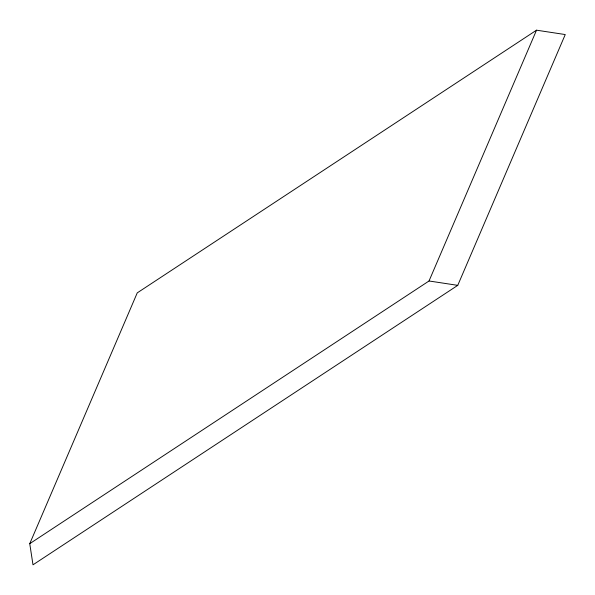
<?xml version="1.0" encoding="UTF-8"?>
<svg xmlns="http://www.w3.org/2000/svg" width="595" height="595" viewBox="0 0 595 595"><rect width="100%" height="100%" fill="white"/><g stroke="black" fill="none" stroke-linecap="round" stroke-linejoin="round"><path stroke-width="0.89" d="M29.75 543.681L137.244 292.881L536.526 30.181L565.25 34.555L457.756 285.355L32.993 564.819L29.75 543.681L429.032 280.981L536.526 30.181M429.032 280.981L457.756 285.355"/></g></svg>
